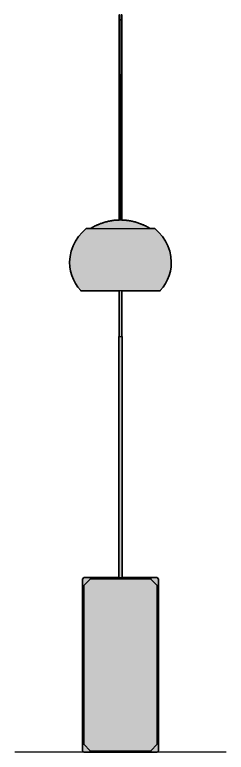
# Model space of a CAD drawing. Header units: millimetres. Extents: x 100 to 3661, y 85 to 3062.
# Drawn here: x 2995 to 3661, y 742 to 3062 of the extents above; entities that cross this region are included whole.
import ezdxf

# ---------------------------------------------------------------- set-up
doc = ezdxf.new("R2010")
doc.units = ezdxf.units.MM
doc.layers.add('Blocks', color=7, linetype='Continuous')
doc.layers.add('Blocks$Fill', color=7, linetype='Continuous', true_color=0xffffff)
for name, color, linetype, lineweight, true_color in [('Blocks$Inner', 7, 'Continuous', 25, 0x007f00), ('Blocks$Outline', 7, 'Continuous', 35, 0xff3f3f), ('Groud', 7, 'Continuous', 25, 0x243775)]:
    doc.layers.add(name, color=color, linetype=linetype, lineweight=lineweight, true_color=true_color)

# ---------------------------------------------------------------- blocks, each defined once
blk = doc.blocks.new('Acro Floor Lamp Front')
at = {"layer": 'Blocks$Fill'}
blk.add_hatch(color=256, dxfattribs=at).paths.add_polyline_path([(427.9, 0), (217.9, 0), (212.9, 5), (212.9, 25), (212.9, 545), (217.9, 550), (237.9, 550), (328.2, 550), (328.1, 1308.3), (328.7, 1308.3), (328.7, 1452.1), (208, 1452.1), (207.9, 1452.1), (207.8, 1452.2), (199, 1463.1), (191.3, 1474.8), (184.9, 1487.2), (179.8, 1500.1), (176, 1513.6), (173.7, 1527.6), (172.9, 1541.9), (174.1, 1559.6), (177.7, 1576.6), (183.5, 1592.8), (191.3, 1608.1), (200.9, 1622.4), (212.3, 1635.5), (225.3, 1647.5), (225.3, 1647.5), (238.6, 1647.5), (243.5, 1650.4), (248.4, 1653.2), (253.5, 1655.9), (258.7, 1658.4), (264.1, 1660.7), (269.5, 1662.9), (275.1, 1664.9), (280.7, 1666.7), (286.5, 1668.4), (292.3, 1669.9), (298.2, 1671.1), (304.1, 1672.2), (310.1, 1673.1), (316.1, 1673.7), (322.2, 1674.2), (328.3, 1674.4), (328.3, 2282.5), (328.8, 2282.5), (328.8, 2259.9), (328.8, 2259.9), (328.8, 2320.1), (329.7, 2320.1), (329.7, 2319.7), (329.7, 2304.3), (336, 2304.3), (336, 2320.1), (336.8, 2320.1), (336.8, 2319.7), (336.8, 2259.9), (336.9, 2259.9), (336.9, 2282.5), (337.4, 2282.5), (337.4, 2279.2), (337.4, 1674.4), (343.4, 1674.1), (349.4, 1673.7), (355.4, 1673), (361.3, 1672.1), (367.2, 1671), (373.1, 1669.7), (378.8, 1668.3), (384.5, 1666.6), (390.1, 1664.8), (395.6, 1662.8), (401, 1660.6), (406.3, 1658.3), (411.5, 1655.8), (416.6, 1653.2), (421.5, 1650.4), (426.3, 1647.5), (426.4, 1647.5), (440.5, 1647.5), (453.5, 1635.5), (464.8, 1622.4), (474.5, 1608.1), (482.3, 1592.8), (488.1, 1576.6), (491.7, 1559.6), (492.9, 1541.9), (492.1, 1527.6), (489.8, 1513.6), (486, 1500.1), (480.9, 1487.2), (474.4, 1474.8), (466.8, 1463.1), (458, 1452.2), (457.9, 1452.1), (457.8, 1452.1), (457.6, 1452.1), (337.4, 1452.1), (337.4, 1308.3), (338.1, 1308.3), (338, 550), (447.9, 550), (452.9, 545), (452.9, 525), (452.9, 5), (447.9, 0)], flags=0)
at = {"layer": 'Blocks$Inner'}
for p, q in [((329.7, 2304.3), (336, 2304.3)), ((329.7, 2303.9), (336, 2303.9)), ((329.7, 2122), (329.7, 2122)), ((336, 2122), (336, 2122)), ((329.7, 2098.2), (329.7, 2098.2)), ((336, 2098.2), (336, 2098.2)), ((329.7, 2073.2), (329.7, 2073.2)), ((336, 2073.2), (336, 2073.2)), ((328.7, 1423.1), (328.7, 1452.1)), ((337.4, 1423.1), (337.4, 1452.1)), ((237.9, 550), (237.9, 545)), ((427.9, 550), (427.9, 545)), ((212.9, 525), (217.9, 525)), ((212.9, 25), (217.9, 25)), ((452.9, 25), (447.9, 25)), ((237.9, 0), (237.9, 5))]:
    blk.add_line(p, q, dxfattribs=at)
for points in [[(329.7, 2070.5), (329.1, 2070.5), (328.8, 2083.4), (328.8, 2085.4), (328.8, 2110.8), (328.8, 2135), (328.8, 2157.7), (328.8, 2179.4), (328.8, 2199.8), (328.8, 2218.8), (328.8, 2236.4), (328.8, 2252.5), (328.8, 2267), (328.8, 2279.9), (328.8, 2291), (328.8, 2300.4), (328.8, 2308), (328.8, 2313.7), (328.8, 2317.6), (328.8, 2319.7), (328.8, 2320.1), (329.7, 2320.1), (329.7, 2319.7), (329.7, 2317.6), (329.7, 2313.7), (329.7, 2308), (329.7, 2300.4), (329.7, 2291), (329.7, 2279.9), (329.7, 2267), (329.7, 2252.5), (329.7, 2236.4), (329.7, 2218.8), (329.7, 2199.8), (329.7, 2179.4), (329.7, 2157.7), (329.7, 2135), (329.7, 2110.8), (329.7, 2085.4), (329.7, 2083.4), (329.7, 2071.2), (329.7, 2071.2)], [(336, 2071.2), (336, 2071.2), (336, 2083.4), (336, 2085.4), (336, 2110.8), (336, 2135), (336, 2157.7), (336, 2179.4), (336, 2199.8), (336, 2218.8), (336, 2236.4), (336, 2252.5), (336, 2267), (336, 2279.9), (336, 2291), (336, 2300.4), (336, 2308), (336, 2313.7), (336, 2317.6), (336, 2319.7), (336, 2320.1), (336.8, 2320.1), (336.8, 2319.7), (336.8, 2317.6), (336.8, 2313.7), (336.8, 2308), (336.8, 2300.4), (336.8, 2291), (336.8, 2279.9), (336.8, 2267), (336.8, 2252.5), (336.8, 2236.4), (336.8, 2218.8), (336.8, 2199.8), (336.8, 2179.4), (336.8, 2157.7), (336.8, 2135), (336.8, 2110.8), (336.8, 2085.4), (336.8, 2083.4), (336.6, 2070.5), (336, 2070.5)], [(336.8, 2259.9), (336.9, 2259.9), (336.9, 2282.5), (337.4, 2282.5), (337.4, 2279.2), (337.4, 2266.3), (337.4, 2251.6), (337.4, 2235.3), (337.4, 2217.3), (337.4, 2197.6), (337.4, 2176.3), (337.4, 2153.3), (337.4, 2128.8), (337.4, 2102.8), (337.4, 2075.5), (337.4, 2046.9), (337.4, 2017), (337.4, 1986.3), (337.4, 1954.2), (337.4, 1921.1), (337.4, 1887.5), (337.4, 1852.7), (337.4, 1817.2), (337.4, 1780.7), (337.4, 1743.3), (337.4, 1705.3), (337.4, 1674.4), (328.3, 1674.4), (328.3, 1705.3), (328.3, 1743.3), (328.3, 1780.7), (328.3, 1817.2), (328.3, 1852.7), (328.3, 1887.5), (328.3, 1921.1), (328.3, 1954.2), (328.3, 1986.3), (328.3, 2017), (328.3, 2046.9), (328.3, 2075.5), (328.3, 2102.8), (328.3, 2128.8), (328.3, 2153.3), (328.3, 2176.3), (328.3, 2197.6), (328.3, 2217.3), (328.3, 2235.3), (328.3, 2251.6), (328.3, 2266.3), (328.3, 2279.2), (328.3, 2282.5), (328.8, 2282.5), (328.8, 2259.9), (328.8, 2259.9)], [(328.4, 1674.5), (328.4, 1695.9), (328.4, 1732.9), (328.4, 1769.4), (328.4, 1804.9), (328.4, 1839.6), (328.4, 1873.5), (328.4, 1906.4), (328.4, 1938.7), (328.4, 1970.1), (328.4, 2000.2), (328.4, 2029.4), (328.4, 2057.3), (328.4, 2083.9), (328.4, 2109.2), (328.4, 2133.1), (328.4, 2155.4), (328.4, 2176.2), (328.4, 2195.4), (328.4, 2212.9), (328.4, 2228.8), (328.4, 2243), (328.4, 2255.7), (328.4, 2258.9), (328.8, 2258.9)], [(337.2, 1674.5), (337.2, 1695.9), (337.2, 1732.9), (337.2, 1769.4), (337.2, 1804.9), (337.2, 1839.6), (337.2, 1873.5), (337.2, 1906.4), (337.2, 1938.7), (337.2, 1970.1), (337.2, 2000.2), (337.2, 2029.4), (337.2, 2057.3), (337.2, 2083.9), (337.2, 2109.2), (337.2, 2133.1), (337.2, 2155.4), (337.2, 2176.2), (337.2, 2195.4), (337.2, 2212.9), (337.2, 2228.8), (337.2, 2243), (337.2, 2255.7), (337.2, 2258.9), (336.8, 2258.9)], [(329.7, 1674.5), (329.7, 1690.6), (329.7, 1728.3), (329.7, 1765.5), (329.7, 1802), (329.7, 1837.6), (329.7, 1872.5), (329.7, 1906.3), (329.7, 1939.1), (329.7, 1970.7), (329.7, 2001.2), (329.7, 2030.4), (329.7, 2058.4), (329.7, 2085), (329.7, 2110.3), (329.7, 2133.4), (330.4, 2133.4), (330.4, 2110.3), (330.4, 2085), (330.4, 2058.4), (330.4, 2030.4), (330.4, 2001.2), (330.4, 1970.7), (330.4, 1939.1), (330.4, 1906.3), (330.4, 1872.5), (330.4, 1837.6), (330.4, 1802), (330.4, 1765.5), (330.4, 1728.3), (330.4, 1690.6), (330.4, 1674.5)], [(335.3, 1674.5), (335.3, 1690.6), (335.3, 1728.3), (335.3, 1765.5), (335.3, 1802), (335.3, 1837.6), (335.3, 1872.5), (335.3, 1906.3), (335.3, 1939.1), (335.3, 1970.7), (335.3, 2001.2), (335.3, 2030.4), (335.3, 2058.4), (335.3, 2085), (335.3, 2110.3), (335.3, 2133.4), (336, 2133.4), (336, 2110.3), (336, 2085), (336, 2058.4), (336, 2030.4), (336, 2001.2), (336, 1970.7), (336, 1939.1), (336, 1906.3), (336, 1872.5), (336, 1837.6), (336, 1802), (336, 1765.5), (336, 1728.3), (336, 1690.6), (336, 1674.5)], [(440.4, 1647.5), (440.5, 1647.5), (453.5, 1635.5), (464.8, 1622.4), (474.5, 1608.1), (482.3, 1592.8), (488.1, 1576.6), (491.7, 1559.6), (492.9, 1541.9), (492.1, 1527.6), (489.8, 1513.6), (486, 1500.1), (480.9, 1487.2), (474.4, 1474.8), (466.8, 1463.1), (458, 1452.2), (457.9, 1452.1), (457.8, 1452.1), (457.6, 1452.1), (456.8, 1452.1), (455.6, 1452.1), (453.9, 1452.1), (451.7, 1452.1), (449, 1452.1), (445.9, 1452.1), (442.4, 1452.1), (438.4, 1452.1), (434, 1452.1), (429.1, 1452.1), (424, 1452.1), (418.4, 1452.1), (208, 1452.1), (207.9, 1452.1), (207.8, 1452.2), (199, 1463.1), (191.3, 1474.8), (184.9, 1487.2), (179.8, 1500.1), (176, 1513.6), (173.7, 1527.6), (172.9, 1541.9), (174.1, 1559.6), (177.7, 1576.6), (183.5, 1592.8), (191.3, 1608.1), (200.9, 1622.4), (212.3, 1635.5), (225.3, 1647.5), (225.3, 1647.5), (440.5, 1647.5)], [(328.7, 1308.3), (328.7, 1340.2), (328.7, 1381.6), (328.7, 1423.1)], [(337.4, 1308.3), (337.4, 1340.2), (337.4, 1381.6), (337.4, 1423.1)], [(328.2, 550), (328.1, 1308.3), (338.1, 1308.3), (338, 550)], [(427.9, 0), (237.9, 0), (217.9, 0), (212.9, 5), (212.9, 25), (212.9, 40), (212.9, 510), (212.9, 525), (212.9, 545), (217.9, 550), (237.9, 550), (427.9, 550), (447.9, 550), (452.9, 545), (452.9, 525), (447.9, 525)], [(427.9, 5), (427.9, 0), (447.9, 0), (452.9, 5), (452.9, 25), (452.9, 40), (452.9, 510), (452.9, 525)]]:
    blk.add_lwpolyline(points, dxfattribs=at)
blk.add_lwpolyline([(427.9, 5), (447.9, 25), (447.9, 525), (427.9, 545), (237.9, 545), (217.9, 525), (217.9, 25), (237.9, 5)], close=True, dxfattribs=at)
for points in [[(426.3, 1647.5), (332.4, 1706.3), (238.6, 1647.5)], [(238.6, 1647.5), (332.4, 1706.3), (426.3, 1647.5)]]:
    blk.add_rational_spline(points, [1, 0.847638972761, 1], degree=2, dxfattribs=at)
blk.add_open_spline([(426.4, 1647.5), (426.3, 1647.5)], degree=1, dxfattribs=at)
at = {"layer": 'Blocks$Outline'}
for points in [[(328.8, 2259.9), (328.8, 2267), (328.8, 2279.9), (328.8, 2291), (328.8, 2300.4), (328.8, 2308), (328.8, 2313.7), (328.8, 2317.6), (328.8, 2319.7), (328.8, 2320.1), (329.7, 2320.1), (329.7, 2319.7), (329.7, 2317.6), (329.7, 2313.7), (329.7, 2308), (329.7, 2304.3)], [(336, 2304.3), (336, 2308), (336, 2313.7), (336, 2317.6), (336, 2319.7), (336, 2320.1), (336.8, 2320.1), (336.8, 2319.7), (336.8, 2317.6), (336.8, 2313.7), (336.8, 2308), (336.8, 2300.4), (336.8, 2291), (336.8, 2279.9), (336.8, 2267), (336.8, 2259.9)], [(329.7, 2304.3), (336, 2304.3)], [(328.3, 1674.4), (328.3, 1705.3), (328.3, 1743.3), (328.3, 1780.7), (328.3, 1817.2), (328.3, 1852.7), (328.3, 1887.5), (328.3, 1921.1), (328.3, 1954.2), (328.3, 1986.3), (328.3, 2017), (328.3, 2046.9), (328.3, 2075.5), (328.3, 2102.8), (328.3, 2128.8), (328.3, 2153.3), (328.3, 2176.3), (328.3, 2197.6), (328.3, 2217.3), (328.3, 2235.3), (328.3, 2251.6), (328.3, 2266.3), (328.3, 2279.2), (328.3, 2282.5), (328.8, 2282.5), (328.8, 2259.9), (328.8, 2259.9)], [(336.8, 2259.9), (336.9, 2259.9), (336.9, 2282.5), (337.4, 2282.5), (337.4, 2279.2), (337.4, 2266.3), (337.4, 2251.6), (337.4, 2235.3), (337.4, 2217.3), (337.4, 2197.6), (337.4, 2176.3), (337.4, 2153.3), (337.4, 2128.8), (337.4, 2102.8), (337.4, 2075.5), (337.4, 2046.9), (337.4, 2017), (337.4, 1986.3), (337.4, 1954.2), (337.4, 1921.1), (337.4, 1887.5), (337.4, 1852.7), (337.4, 1817.2), (337.4, 1780.7), (337.4, 1743.3), (337.4, 1705.3), (337.4, 1674.4)], [(328.7, 1452.1), (208, 1452.1), (207.9, 1452.1), (207.8, 1452.2), (199, 1463.1), (191.3, 1474.8), (184.9, 1487.2), (179.8, 1500.1), (176, 1513.6), (173.7, 1527.6), (172.9, 1541.9), (174.1, 1559.6), (177.7, 1576.6), (183.5, 1592.8), (191.3, 1608.1), (200.9, 1622.4), (212.3, 1635.5), (225.3, 1647.5), (225.3, 1647.5), (238.6, 1647.5)], [(440.5, 1647.5), (453.5, 1635.5), (464.8, 1622.4), (474.5, 1608.1), (482.3, 1592.8), (488.1, 1576.6), (491.7, 1559.6), (492.9, 1541.9), (492.1, 1527.6), (489.8, 1513.6), (486, 1500.1), (480.9, 1487.2), (474.4, 1474.8), (466.8, 1463.1), (458, 1452.2), (457.9, 1452.1), (457.8, 1452.1), (457.6, 1452.1), (456.8, 1452.1), (455.6, 1452.1), (453.9, 1452.1), (451.7, 1452.1), (449, 1452.1), (445.9, 1452.1), (442.4, 1452.1), (438.4, 1452.1), (434, 1452.1), (429.1, 1452.1), (424, 1452.1), (418.4, 1452.1), (337.4, 1452.1)], [(426.4, 1647.5), (440.5, 1647.5)], [(328.7, 1308.3), (328.7, 1340.2), (328.7, 1381.6), (328.7, 1423.1), (328.7, 1452.1)], [(337.4, 1452.1), (337.4, 1423.1), (337.4, 1381.6), (337.4, 1340.2), (337.4, 1308.3)], [(328.2, 550), (328.1, 1308.3), (328.7, 1308.3)], [(337.4, 1308.3), (338.1, 1308.3), (338, 550)], [(427.9, 0), (237.9, 0), (217.9, 0), (212.9, 5), (212.9, 25), (212.9, 40), (212.9, 510), (212.9, 525), (212.9, 545), (217.9, 550), (237.9, 550), (328.2, 550)], [(338, 550), (427.9, 550), (447.9, 550), (452.9, 545), (452.9, 525)], [(452.9, 525), (452.9, 510), (452.9, 40), (452.9, 25), (452.9, 5), (447.9, 0), (427.9, 0)]]:
    blk.add_lwpolyline(points, dxfattribs=at)
blk.add_rational_spline([(238.6, 1647.5), (279.8, 1673.3), (328.3, 1674.4)], [1, 0.926949598451, 0.923948096718], degree=2, dxfattribs=at)
blk.add_rational_spline([(337.4, 1674.4), (385.5, 1673.1), (426.3, 1647.5), (426.3, 1647.5), (426.4, 1647.5)], [0.923998374901, 0.927511074032, 1, 1, 1], degree=2, knots=[-9.420594, -9.420594, -9.420594, -0.008733, -0.008733, 0, 0, 0], dxfattribs=at)

msp = doc.modelspace()

# ---------------------------------------------------------------- linework, layer by layer
at = {"layer": 'Groud'}
msp.add_lwpolyline([(3660.5, 742.2), (2994.7, 742.2)], dxfattribs=at)

# ---------------------------------------------------------------- block references
at = {"layer": 'Blocks'}
msp.add_blockref('Acro Floor Lamp Front', (2994.7, 742.2), dxfattribs=at)

doc.saveas('drawing.dxf')
